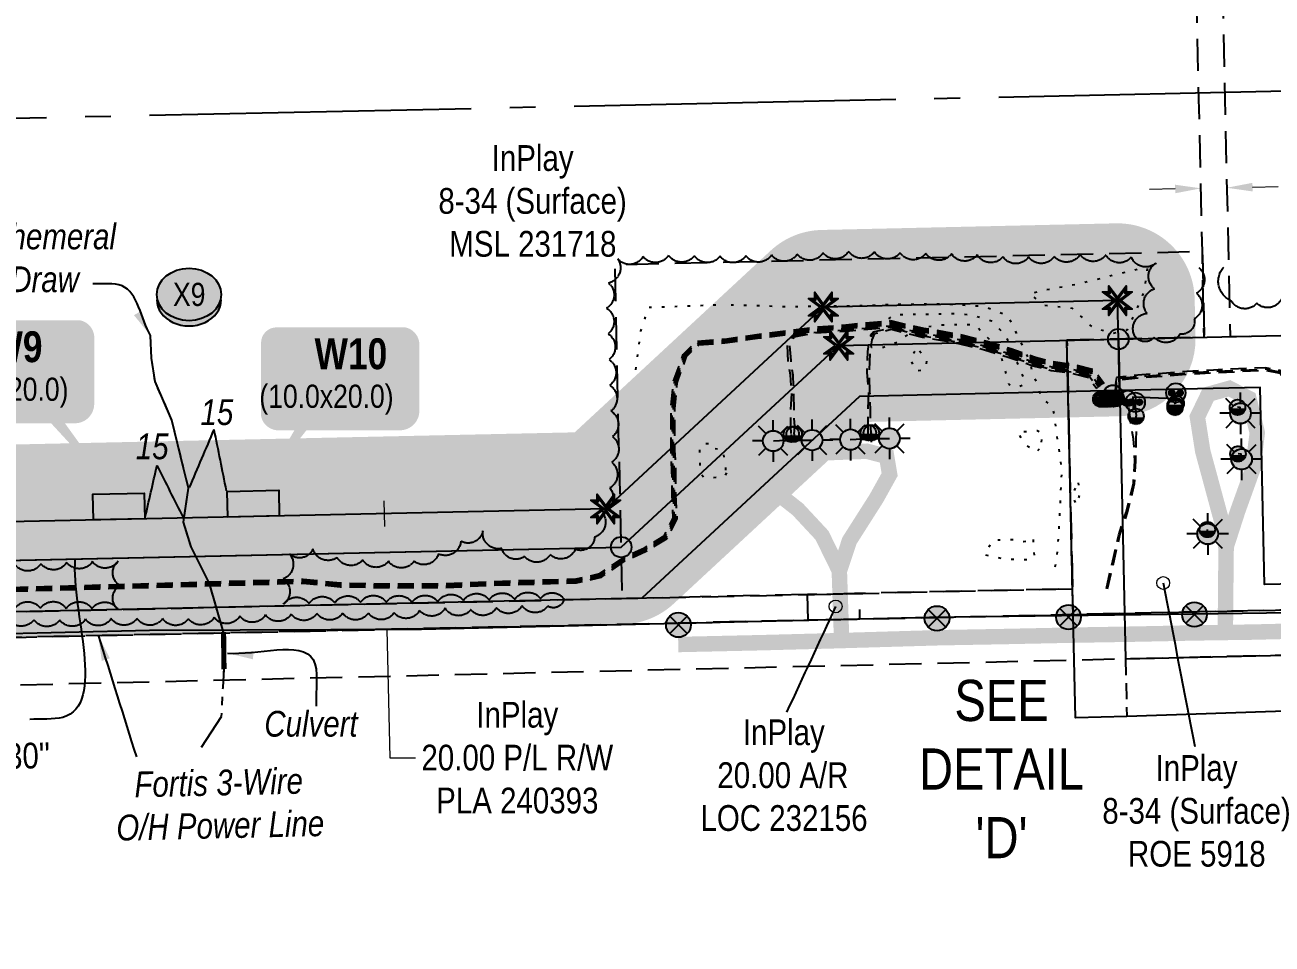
# Model space of a CAD drawing. Extents: x 605914 to 610440, y 5880595 to 5885290.
# Drawn here: x 608684.6 to 609169.1, y 5884067.9 to 5884425 of the extents above; entities that cross this region are included whole.
import ezdxf
from ezdxf.enums import TextEntityAlignment as Align

# ---------------------------------------------------------------- set-up
doc = ezdxf.new("R2010")
doc.units = 0
doc.header["$LTSCALE"] = 5
doc.header["$PDMODE"] = 34
doc.header["$PDSIZE"] = 0.03
for name, pattern in [('0', [1, 1, 0]), ('foc-ACCESSROAD', [3.75, 2.5, -1.25]), ('foc-FLOWLINE', [3.75, 2.5, -1.25]), ('foc-QUARTERLINE', [33, 25, -3, 2, -3]), ('foc-TIELINE', [1.875, 1.25, -0.625]), ('foc-TOPO', [1, 0.2, -0.8]), ('foc-TOPO-ephemeral', [6.25, 3.125, -0.625, 0.625, -0.625, 0.625, -0.625]), ('POWERLINE5', [7.8, 2.4, -0.6, 0.6, -0.6, 0.6, -0.6, 2.4]), ('UG_PIPE', [1.875, 1.25, -0.625])]:
    doc.linetypes.add(name, pattern=pattern)
doc.layers.get('Defpoints').update_dxf_attribs({"color": 9})
for name, color, linetype, lineweight in [('AS-GENERAL', 48, 'Continuous', 18), ('F-AR-T', 190, 'Continuous', 9), ('F-FLOWLINE-T', 190, 'Continuous', 9), ('F-RW-T', 190, 'Continuous', 9), ('F-WS-T', 190, 'Continuous', 9), ('T-TEXT', 48, 'Continuous', 18), ('T-TIE-T', 201, 'Continuous', 18)]:
    doc.layers.add(name, color=color, linetype=linetype, lineweight=lineweight)
doc.layers.add('AS-PIPE-AG', color=7, linetype='Continuous', true_color=0x7d00fa)
for name, color, linetype in [('AS-PIPE-UG', 44, 'UG_PIPE'), ('AS-POWER', 104, 'foc-POWER'), ('AS-POWER-EXISTING', 72, 'POWERLINE5'), ('AS-ROADS', 254, 'Continuous'), ('AS-SYMBOL', 7, 'Continuous'), ('C-WS-S', 8, 'Continuous'), ('F-AR', 190, 'foc-ACCESSROAD'), ('F-EZE', 190, 'foc-FLOWLINE'), ('F-RW', 190, 'Continuous'), ('F-WS', 190, 'foc-ACCESSROAD'), ('L-BD', 7, 'Continuous'), ('L-DETAIL-T', 3, 'Continuous'), ('L-MON', 1, 'Continuous'), ('L-QSEC', 8, 'foc-QUARTERLINE'), ('L-TIE', 7, 'foc-TIELINE'), ('P-BUFFER-H 30m', 51, 'Continuous'), ('P-CROSSINGS', 250, 'Continuous'), ('P-PROPOSED', 10, 'Continuous'), ('P-PROPOSED-H', 21, 'Continuous'), ('P-TEMP-BLOCKS', 250, 'Continuous'), ('P-TEMP-H', 41, 'Continuous'), ('P-TEMP_WORKSPACE', 46, 'Continuous'), ('T-BUSH', 110, '0'), ('T-DRAW', 143, 'foc-TOPO-ephemeral'), ('T-GENERAL', 48, 'foc-TOPO'), ('T-LOW-AREA', 48, 'foc-TOPO'), ('T-WATER-T', 170, 'Continuous')]:
    doc.layers.add(name, color=color, linetype=linetype)
doc.styles.add('175L', font='ARIALN.TTF', dxfattribs={"height": 20})
doc.styles.add('80', font='ARIALN.TTF', dxfattribs={"height": 10})
doc.styles.add('80CG', font='ARIALN.TTF', dxfattribs={"height": 10})
doc.styles.add('80L', font='ARIALN.TTF', dxfattribs={"height": 10})
doc.styles.add('BOLD', font='ARIALNB.TTF')
doc.styles.add('Crossing', font='ARIALN.TTF', dxfattribs={"height": 10})
doc.styles.add('foc-LtypeFont', font='ARIALN.TTF', dxfattribs={"height": 7.35})
doc.linetypes.add('foc-POWER', pattern='A,6,-1,["P",foc-LtypeFont,S=0.2,R=0,X=-0.625,Y=-0.75],-1.24,4', length=12.24)
doc.linetypes.add('foc-POWER-NOLINE', pattern='A,0,-4,["P",foc-LtypeFont,S=0.2,R=0,X=-0.625,Y=-0.75],-8.24', length=12.24)
doc.linetypes.add('foc-TOPO-flowdirection-NOLINE', pattern='A,0,[">",foc-LtypeFont,S=0.3,R=0,X=0,Y=-0.945],-20,[">",foc-LtypeFont,S=0.3,R=0,X=0,Y=-0.945],0', length=20)
doc.dimstyles.new('Compass 5 000', dxfattribs={"dimscale": 5, "dimtxt": 9, "dimasz": 2, "dimexe": 0.2, "dimexo": 0.0625, "dimgap": 0.5, "dimtad": 0, "dimtih": 1, "dimtoh": 1, "dimzin": 0, "dimdsep": 46, "dimtxsty": '80CG', "dimcen": 0.1, "dimse1": 1, "dimse2": 1, "dimclrd": 256, "dimclrt": 256, "dimaunit": 1, "dimadec": 4, "dimazin": 0, "dimtfac": 0.06, "dimtofl": 0, "dimtmove": 0, "dimatfit": 1, "dimfxl": 0.2, "dimtolj": 1, "dimtzin": 0, "dimlwd": -1, "dimarcsym": 0})

# ---------------------------------------------------------------- blocks, each defined once
blk = doc.blocks.new('*D427')
at = {"layer": 'Defpoints', "color": 0, "transparency": 16777216}
for p in [(608730.64, 5884188.08), (608731.07, 5884169.63), (608561.36, 5884165.61)]:
    blk.add_point(p, dxfattribs=at)
at = {"layer": 'F-AR-T', "transparency": 16777216}
for p, q in [((608560.69, 5884194.06), (608560.45, 5884204.06)), ((608561.6, 5884155.61), (608562.24, 5884128.66)), ((608562.24, 5884128.66), (608572.24, 5884128.66))]:
    blk.add_line(p, q, dxfattribs=at)
for points in [[(608562.35, 5884194.1), (608559.02, 5884194.02), (608560.92, 5884184.06)], [(608563.26, 5884155.65), (608559.93, 5884155.57), (608561.36, 5884165.61)]]:
    blk.add_solid(points, dxfattribs=at)
at = {"layer": 'F-AR-T', "transparency": 16777216, "insert": (608600.77, 5884128.66), "char_height": 10, "attachment_point": 5, "style": '80CG'}
blk.add_mtext('\\A1;InPlay\\P20.12 A/R\\PROE 1577', dxfattribs=at)
blk = doc.blocks.new('*D432')
at = {"layer": 'Defpoints', "color": 0, "transparency": 16777216}
for p in [(609141.09, 5884376.92), (609151.15, 5884377.15), (609151.51, 5884361.74)]:
    blk.add_point(p, dxfattribs=at)
at = {"layer": 'F-FLOWLINE-T', "transparency": 16777216}
for p, q in [((609131.45, 5884361.26), (609121.45, 5884361.03)), ((609161.51, 5884361.97), (609171.51, 5884362.21))]:
    blk.add_line(p, q, dxfattribs=at)
for points in [[(609131.41, 5884362.93), (609131.49, 5884359.6), (609141.45, 5884361.5)], [(609161.47, 5884363.64), (609161.55, 5884360.3), (609151.51, 5884361.74)]]:
    blk.add_solid(points, dxfattribs=at)
at = {"layer": 'F-FLOWLINE-T', "transparency": 16777216, "insert": (609226.51, 5884362.21), "char_height": 10, "attachment_point": 5, "style": '80CG'}
blk.add_mtext('\\A1;InPlay\\P10.06 Flow Line R/W\\PROE 5918', dxfattribs=at)
blk = doc.blocks.new('GAS')
h = blk.add_hatch(color=255)
h.dxf.hatch_style = 1
edge = h.paths.add_edge_path()
edge.add_arc((0, 0), 0.9, 0, 360)
for p, q in [((-0.571, 0.571), (-1.142, 1.142)), ((0, 0.808), (0, 1.616)), ((0.571, 0.571), (1.142, 1.142)), ((-0.808, 0), (-1.616, 0)), ((1.616, 0), (0.808, 0)), ((-0.571, -0.571), (-1.142, -1.142)), ((0, -0.808), (0, -1.616)), ((1.142, -1.142), (0.571, -0.571))]:
    blk.add_line(p, q)
blk.add_circle((0, 0), 0.8)
blk = doc.blocks.new('RISER')
h = blk.add_hatch(color=255)
h.dxf.hatch_style = 1
edge = h.paths.add_edge_path()
edge.add_arc((0, 0), 0.7, 0, 360)
blk.add_hatch(color=13).paths.add_polyline_path([(0.581, -0.15), (-0.581, -0.15, 0.774597)])
at = {"color": 13}
blk.add_line((-0.581, -0.15), (0.581, -0.15), dxfattribs=at)
blk.add_circle((0, 0), 0.6, dxfattribs=at)
blk = doc.blocks.new('POWERPOLE')
h = blk.add_hatch(color=255)
edge = h.paths.add_edge_path()
edge.add_arc((0, 0), 0.96, 0, 360)
at = {"linetype": 'Continuous'}
for p, q in [((0.679, -0.679), (-0.679, 0.679)), ((-0.679, -0.679), (0.679, 0.679))]:
    blk.add_line(p, q, dxfattribs=at)
blk.add_circle((0, 0), 0.96, dxfattribs=at)
blk = doc.blocks.new('PIG')
h = blk.add_hatch(color=255)
h.dxf.hatch_style = 1
edge = h.paths.add_edge_path()
edge.add_arc((0, 0), 0.85, 0, 360)
at = {"layer": 'AS-SYMBOL'}
h = blk.add_hatch(color=13, dxfattribs=at)
h.dxf.hatch_style = 1
h.paths.add_polyline_path([(-0.101, 0.005, 1), (-0.551, 0.005, 1)])
h = blk.add_hatch(color=13, dxfattribs=at)
h.dxf.hatch_style = 1
h.paths.add_polyline_path([(0.101, 0.005, 1), (0.551, 0.005, 1)])
at = {"layer": 'AS-SYMBOL', "color": 13}
for centre, radius in [((0, 0), 0.75), ((-0.326, 0.005), 0.225), ((0.326, 0.005), 0.225)]:
    blk.add_circle(centre, radius, dxfattribs=at)
blk = doc.blocks.new('fdia')
at = {"color": 255, "const_width": 1}
blk.add_lwpolyline([(-0.5, 0, 1), (0.5, 0, 1)], format="xyb", close=True, dxfattribs=at)
blk = doc.blocks.new('Fdiaa')
blk.add_blockref('fdia', (0, 0))
blk = doc.blocks.new('fdib')
at = {"color": 1, "const_width": 1.6}
blk.add_lwpolyline([(-0.4, 0, 1), (0.4, 0, 1)], format="xyb", close=True, dxfattribs=at)
at = {"color": 1}
blk.add_circle((0, 0), 0.8, dxfattribs=at)
blk = doc.blocks.new('Fdibb')
blk.add_blockref('fdib', (0, 0))
blk = doc.blocks.new('fdicc')
for name in ['Fdibb', 'Fdiaa']:
    blk.add_blockref(name, (0, 0))
blk = doc.blocks.new('FDI')
blk.add_blockref('fdicc', (0, 0))
blk = doc.blocks.new('TEMP')
h = blk.add_hatch(color=255)
h.dxf.hatch_style = 1
h.paths.add_polyline_path([(0, 0.251), (-0.666, 1.152), (-0.666, 0.666), (-1.152, 0.666), (-0.251, 0), (-1.152, -0.666), (-0.666, -0.666), (-0.666, -1.152), (0, -0.251), (0.666, -1.152), (0.666, -0.666), (1.152, -0.666), (0.251, 0), (1.152, 0.666), (0.666, 0.666), (0.666, 1.152)])
h.paths.add_polyline_path([(0.566, 0.849), (0.566, 0.566), (0.849, 0.566), (0.083, 0), (0.849, -0.566), (0.566, -0.566), (0.566, -0.849), (0, -0.083), (-0.566, -0.849), (-0.566, -0.566), (-0.849, -0.566), (-0.083, 0), (-0.849, 0.566), (-0.566, 0.566), (-0.566, 0.849), (0, 0.083)], flags=16)
h = blk.add_hatch(color=1)
h.dxf.hatch_style = 1
h.paths.add_polyline_path([(0, 0.083), (-0.566, 0.849), (-0.566, 0.566), (-0.849, 0.566), (-0.083, 0), (-0.849, -0.566), (-0.566, -0.566), (-0.566, -0.849), (0, -0.083), (0.566, -0.849), (0.566, -0.566), (0.849, -0.566), (0.083, 0), (0.849, 0.566), (0.566, 0.566), (0.566, 0.849)])
at = {"color": 1}
for p, q in [((-0.083, 0), (0.083, 0)), ((0, 0.083), (0, -0.083))]:
    blk.add_line(p, q, dxfattribs=at)
at = {"color": 255, "flags": 128}
blk.add_lwpolyline([(-0.251, 0), (-1.152, 0.666), (-0.666, 0.666), (-0.666, 1.152), (0, 0.251), (0.666, 1.152), (0.666, 0.666), (1.152, 0.666), (0.251, 0), (1.152, -0.666), (0.666, -0.666), (0.666, -1.152), (0, -0.251), (-0.666, -1.152), (-0.666, -0.666), (-1.152, -0.666)], close=True, dxfattribs=at)
at = {"color": 1, "flags": 128}
blk.add_lwpolyline([(-0.083, 0), (-0.849, 0.566), (-0.566, 0.566), (-0.566, 0.849), (0, 0.083), (0.566, 0.849), (0.566, 0.566), (0.849, 0.566), (0.083, 0), (0.849, -0.566), (0.566, -0.566), (0.566, -0.849), (0, -0.083), (-0.566, -0.849), (-0.566, -0.566), (-0.849, -0.566)], close=True, dxfattribs=at)
blk = doc.blocks.new('*D482')
at = {"layer": 'Defpoints', "color": 0, "transparency": 16777216}
for p in [(608791.6, 5884219.4), (608824.61, 5884220.11), (608792.04, 5884199.41)]:
    blk.add_point(p, dxfattribs=at)
at = {"layer": 'F-RW-T', "transparency": 16777216}
for p, q in [((608824.4, 5884230.11), (608824.18, 5884240.11)), ((608825.26, 5884190.13), (608826.35, 5884140.25)), ((608826.35, 5884140.25), (608836.35, 5884140.25))]:
    blk.add_line(p, q, dxfattribs=at)
for points in [[(608826.06, 5884230.15), (608822.73, 5884230.07), (608824.61, 5884220.11)], [(608826.93, 5884190.16), (608823.6, 5884190.09), (608825.05, 5884200.12)]]:
    blk.add_solid(points, dxfattribs=at)
at = {"layer": 'F-RW-T', "transparency": 16777216, "insert": (608875.89, 5884140.25), "char_height": 10, "attachment_point": 5, "style": '80CG'}
blk.add_mtext('\\A1;InPlay\\P20.00 P/L R/W\\PPLA 240393', dxfattribs=at)
blk = doc.blocks.new('xing2')
h = blk.add_hatch(color=50)
h.dxf.hatch_style = 1
edge = h.paths.add_edge_path()
edge.add_ellipse((0, 0), major_axis=(-12.5, 0), ratio=0.816297, start_angle=0, end_angle=360)
h = blk.add_hatch(color=250)
h.dxf.hatch_style = 1
edge = h.paths.add_edge_path()
edge.add_ellipse((0, -2.05), major_axis=(-12.5, 0), ratio=0.816297, start_angle=0, end_angle=180)
edge.add_line((12.5, -2.05), (12.5, 0))
edge.add_ellipse((0, 0), major_axis=(-12.5, 0), ratio=0.816297, start_angle=0, end_angle=180, ccw=False)
edge.add_line((-12.5, 0), (-12.5, -2.05))
at = {"color": 250}
blk.add_ellipse((0, 0), major_axis=(-12.5, 0), ratio=0.816297, dxfattribs=at)
blk.add_ellipse((0, -2.05), major_axis=(-12.5, 0), ratio=0.816297, start_param=0, end_param=3.141593, dxfattribs=at)
at = {"color": 250, "style": 'Crossing'}
blk.add_attdef('CROSSING', text='', height=9, dxfattribs=at).set_placement((0.09, 0.02), align=Align.MIDDLE_CENTER)
at = {"color": 250, "style": 'Crossing', "flags": 1}
for tag, p in [('OWNER', (0.09, -12.49)), ('DESCRIPTION', (0.09, -25.77)), ('LOCATION', (0.09, -39.3)), ('DWG_REF', (0.09, -52.84))]:
    blk.add_attdef(tag, text='', height=9, dxfattribs=at).set_placement(p, align=Align.MIDDLE_CENTER)
blk = doc.blocks.new('*U512')
at = {"true_color": 0xff8aff}
h = blk.add_hatch(color=211, dxfattribs=at)
edge = h.paths.add_edge_path()
edge.add_line((-24, -20), (24, -20))
edge.add_arc((24, -14), 6, 270, 360)
edge.add_line((30, -14), (30, 12.5))
edge.add_arc((24, 12.5), 6, 0, 90)
edge.add_line((24, 18.5), (-24, 18.5))
edge.add_arc((-24, 12.5), 6, 90, 180)
edge.add_line((-30, 12.5), (-30, -14))
edge.add_arc((-24, -14), 6, 180, 270)
at = {"color": 250, "flags": 128}
blk.add_lwpolyline([(-24, -20, 3, 3, 0), (24, -20, 3, 3, 0.414214), (30, -14, 3, 3, 0), (30, 12.5, 3, 0, 0.414214), (24, 18.5, 0, 0, 0), (-24, 18.5, 0, 0, 0.414214), (-30, 12.5, 0, 0, 0), (-30, -14, 0, 3, 0.414214)], format="xyseb", close=True, dxfattribs=at)
at = {"flags": 128}
blk.add_lwpolyline([(39.33, -48.14, 0, 7.5, 0), (0, 0, 0, 0, 0)], format="xyseb", dxfattribs=at)
at = {"color": 250}
for tag, p, height, style in [('TEMP_AREA_W1_001', (-9.21, 2.24), 12, 'BOLD'), ('ENTER_TEXT_001', (-30.66, -12.78), 9, '80')]:
    blk.add_attdef(tag, p, '', height=height, dxfattribs=dict(at, style=style))
blk = doc.blocks.new('*U513')
at = {"true_color": 0xff8aff}
h = blk.add_hatch(color=211, dxfattribs=at)
edge = h.paths.add_edge_path()
edge.add_line((-24, -20), (24, -20))
edge.add_arc((24, -14), 6, 270, 360)
edge.add_line((30, -14), (30, 12.5))
edge.add_arc((24, 12.5), 6, 0, 90)
edge.add_line((24, 18.5), (-24, 18.5))
edge.add_arc((-24, 12.5), 6, 90, 180)
edge.add_line((-30, 12.5), (-30, -14))
edge.add_arc((-24, -14), 6, 180, 270)
at = {"color": 250, "flags": 128}
blk.add_lwpolyline([(-24, -20, 3, 3, 0), (24, -20, 3, 3, 0.414214), (30, -14, 3, 3, 0), (30, 12.5, 3, 0, 0.414214), (24, 18.5, 0, 0, 0), (-24, 18.5, 0, 0, 0.414214), (-30, 12.5, 0, 0, 0), (-30, -14, 0, 3, 0.414214)], format="xyseb", close=True, dxfattribs=at)
at = {"flags": 128}
blk.add_lwpolyline([(-30.34, -44.07, 0, 7.5, 0), (0, 0, 0, 0, 0)], format="xyseb", dxfattribs=at)
at = {"color": 250}
for tag, p, height, style in [('TEMP_AREA_W1_001', (-9.21, 2.24), 12, 'BOLD'), ('ENTER_TEXT_001', (-30.66, -12.78), 9, '80')]:
    blk.add_attdef(tag, p, '', height=height, dxfattribs=dict(at, style=style))

msp = doc.modelspace()

# ---------------------------------------------------------------- hatches: boundary and pattern name
at = {"layer": 'P-BUFFER-H 30m'}
h = msp.add_hatch(color=256, dxfattribs=at)
h.dxf.hatch_style = 1
edge = h.paths.add_edge_path()
edge.add_line((607719.745, 5884786.916), (607942.804, 5884630.43))
edge.add_line((607942.804, 5884630.43), (607983.862, 5884452.525))
edge.add_arc((608013.082, 5884459.269), 29.988, 192.99555, 282.96159)
edge.add_line((608019.809, 5884430.045), (608321.904, 5884499.575))
edge.add_line((608321.904, 5884499.575), (608362.729, 5884500.162))
edge.add_line((608362.729, 5884500.162), (608365.158, 5884330.982))
edge.add_arc((608395.143, 5884331.412), 29.988, 180.82256, 194.64794)
edge.add_line((608366.129, 5884323.829), (608389.373, 5884234.9))
edge.add_line((608389.373, 5884234.9), (608389.883, 5884210.703))
edge.add_arc((608419.864, 5884211.334), 29.988, 181.20723, 271.2423)
edge.add_line((608420.514, 5884181.353), (608916.907, 5884192.118))
edge.add_arc((608916.257, 5884222.099), 29.988, 271.2423, 312.84678)
edge.add_line((608936.65, 5884200.113), (609012.826, 5884270.768))
edge.add_line((609012.826, 5884270.768), (609110.054, 5884272.955))
edge.add_arc((609109.38, 5884302.935), 29.988, 271.28835, 361.28724)
edge.add_line((609139.36, 5884303.609), (609139.024, 5884318.599))
edge.add_arc((609109.043, 5884317.925), 29.988, 1.28724, 91.28835)
edge.add_line((609108.369, 5884347.906), (608994.076, 5884345.335))
edge.add_arc((608994.751, 5884315.355), 29.988, 91.28835, 132.84678)
edge.add_line((608974.358, 5884337.341), (608898.197, 5884266.7))
edge.add_line((608898.197, 5884266.7), (608461.028, 5884257.22))
edge.add_line((608461.028, 5884257.22), (608440.042, 5884337.511))
edge.add_line((608440.042, 5884337.511), (608437.045, 5884546.215))
edge.add_arc((608407.06, 5884545.785), 29.988, 0.82256, 90.82256)
edge.add_line((608406.63, 5884575.77), (608316.045, 5884574.469))
edge.add_arc((608316.475, 5884544.484), 29.988, 90.82256, 102.96159)
edge.add_line((608309.749, 5884573.708), (608046.803, 5884513.188))
edge.add_line((608046.803, 5884513.188), (608011.976, 5884664.093))
edge.add_arc((607982.756, 5884657.349), 29.988, 12.99555, 54.94862)
edge.add_line((607999.979, 5884681.898), (607735.698, 5884867.303))
edge.add_line((607735.698, 5884867.303), (607717.629, 5884879.979))
edge.add_line((607717.629, 5884879.979), (607719.745, 5884786.916))
at = {"layer": 'P-PROPOSED-H'}
h = msp.add_hatch(color=256, dxfattribs=at)
h.dxf.hatch_style = 1
h.paths.add_polyline_path([(607718.899, 5884824.141), (607969.439, 5884648.376), (608013.082, 5884459.269), (608318.285, 5884529.515), (608392.283, 5884530.577), (608395.143, 5884331.412), (608419.28, 5884239.064), (608419.864, 5884211.334), (608916.257, 5884222.099), (609000.776, 5884300.493), (609109.38, 5884302.935), (609109.043, 5884317.925), (608994.751, 5884315.355), (608910.237, 5884236.966), (608434.539, 5884226.65), (608434.233, 5884241.147), (608410.109, 5884333.445), (608407.06, 5884545.785), (608316.475, 5884544.484), (608024.323, 5884477.242), (607982.756, 5884657.349), (607718.475, 5884842.754)])
at = {"layer": 'P-TEMP-H'}
h = msp.add_hatch(color=256, dxfattribs=at)
h.dxf.hatch_style = 1
h.paths.add_polyline_path([(608711.216, 5884232.65), (608711, 5884242.644), (608730.987, 5884243.077), (608731.204, 5884233.084)])
h = msp.add_hatch(color=256, dxfattribs=at)
h.dxf.hatch_style = 1
h.paths.add_polyline_path([(608763.432, 5884233.782), (608763.215, 5884243.776), (608783.203, 5884244.21), (608783.419, 5884234.216)])

# ---------------------------------------------------------------- linework, layer by layer
at = {"layer": 'AS-GENERAL', "const_width": 1.999, "flags": 128}
msp.add_lwpolyline([(608761.962, 5884174.687), (608761.78, 5884189.114)], dxfattribs=at)
at = {"layer": 'AS-PIPE-AG', "flags": 128}
for points in [[(609131.696, 5884279.725), (609115.063, 5884280.323), (609115.173, 5884275.964), (609116.053, 5884275.974), (609116.279, 5884272.959)], [(609131.003, 5884277.965), (609131.67, 5884278.136), (609131.724, 5884282.04)], [(609115.118, 5884278.059), (609111.121, 5884277.863)], [(609116.06, 5884275.988), (609116.011, 5884277.856), (609115.121, 5884277.827)], [(609156.842, 5884274.111), (609156.654, 5884276.376), (609155.703, 5884276.453)], [(608982.301, 5884265.927), (608982.277, 5884263.645), (608975.363, 5884263.298)], [(608983.445, 5884265.986), (608983.419, 5884263.712), (608990.337, 5884263.665)], [(609005.251, 5884263.919), (609012.26, 5884264.277), (609012.256, 5884266.55)], [(609013.415, 5884266.541), (609013.482, 5884264.291), (609020.425, 5884264.356)], [(609157.276, 5884256.236), (609157.138, 5884258.264), (609155.865, 5884258.321)], [(609144.092, 5884227.255), (609143.98, 5884228.963)]]:
    msp.add_lwpolyline(points, dxfattribs=at)
at = {"layer": 'AS-PIPE-UG', "flags": 128}
for points in [[(608398.454, 5884203.345), (608467.582, 5884199.693), (608516.123, 5884200.669), (608565.148, 5884201.221), (608652.978, 5884204.265), (608713.737, 5884205.893), (608792.613, 5884208.147), (608807.089, 5884206.72), (608826.135, 5884206.354), (608847.345, 5884206.391), (608865.932, 5884207.282), (608898.901, 5884208.251), (608908.549, 5884210.428), (608918.104, 5884216.902), (608926.008, 5884220.528), (608934.149, 5884225.494), (608938.002, 5884233.164), (608937.522, 5884242.538), (608937.477, 5884251.795), (608937.133, 5884259.804), (608937.121, 5884266.879), (608937.11, 5884275.845), (608938, 5884285.915), (608941.638, 5884296.164), (608946.293, 5884300.645), (608956.513, 5884301.467), (608970.061, 5884303.403), (608981.761, 5884304.871), (608990.997, 5884306.026), (609003.646, 5884307.025), (609020.961, 5884308.605), (609033.458, 5884305.693), (609037.014, 5884305.166), (609047.748, 5884303.204), (609057.969, 5884300.698), (609067.196, 5884297.814), (609076.791, 5884294.494), (609083.607, 5884292.71), (609091.439, 5884291.72), (609099.087, 5884289.735), (609102.602, 5884284.839)], [(608398.48, 5884203.844), (608467.59, 5884200.193), (608516.115, 5884201.169), (608565.137, 5884201.721), (608652.963, 5884204.765), (608713.723, 5884206.393), (608792.63, 5884208.648), (608807.118, 5884207.219), (608826.139, 5884206.854), (608847.333, 5884206.891), (608865.913, 5884207.781), (608898.838, 5884208.749), (608908.347, 5884210.895), (608917.858, 5884217.339), (608925.773, 5884220.97), (608933.767, 5884225.846), (608937.496, 5884233.27), (608937.022, 5884242.524), (608936.977, 5884251.783), (608936.633, 5884259.793), (608936.621, 5884266.878), (608936.61, 5884275.867), (608937.508, 5884286.022), (608941.206, 5884296.442), (608946.075, 5884301.129), (608956.458, 5884301.964), (608969.995, 5884303.898), (608981.699, 5884305.367), (608990.935, 5884306.522), (609003.6, 5884307.522), (609020.915, 5884309.102), (609033.532, 5884306.187), (609037.096, 5884305.66), (609047.853, 5884303.693), (609058.104, 5884301.18), (609067.352, 5884298.288), (609076.937, 5884294.973), (609083.702, 5884293.201), (609091.533, 5884292.212), (609099.388, 5884290.173), (609103.008, 5884285.13)], [(608398.507, 5884204.343), (608467.598, 5884200.693), (608516.107, 5884201.668), (608565.125, 5884202.22), (608652.947, 5884205.264), (608713.709, 5884206.892), (608792.648, 5884209.148), (608807.148, 5884207.719), (608826.144, 5884207.354), (608847.32, 5884207.391), (608865.893, 5884208.281), (608898.775, 5884209.247), (608908.145, 5884211.362), (608917.612, 5884217.776), (608925.538, 5884221.412), (608933.384, 5884226.198), (608936.99, 5884233.377), (608936.523, 5884242.51), (608936.478, 5884251.771), (608936.133, 5884259.782), (608936.121, 5884266.877), (608936.11, 5884275.888), (608937.015, 5884286.13), (608940.775, 5884296.721), (608945.857, 5884301.613), (608956.402, 5884302.461), (608969.928, 5884304.394), (608981.637, 5884305.863), (608990.873, 5884307.018), (609003.555, 5884308.02), (609020.87, 5884309.6), (609033.605, 5884306.682), (609037.177, 5884306.153), (609047.957, 5884304.182), (609058.238, 5884301.661), (609067.509, 5884298.763), (609077.082, 5884295.451), (609083.797, 5884293.693), (609091.628, 5884292.704), (609099.688, 5884290.612), (609103.414, 5884285.422)], [(608398.533, 5884204.842), (608467.607, 5884201.193), (608516.099, 5884202.168), (608565.114, 5884202.72), (608652.932, 5884205.764), (608713.696, 5884207.392), (608792.665, 5884209.649), (608807.177, 5884208.218), (608826.148, 5884207.853), (608847.308, 5884207.89), (608865.874, 5884208.78), (608898.712, 5884209.746), (608907.943, 5884211.828), (608917.366, 5884218.213), (608925.303, 5884221.854), (608933.002, 5884226.551), (608936.484, 5884233.483), (608936.023, 5884242.496), (608935.978, 5884251.759), (608935.634, 5884259.771), (608935.622, 5884266.876), (608935.611, 5884275.91), (608936.523, 5884286.237), (608940.343, 5884296.999), (608945.639, 5884302.097), (608956.347, 5884302.958), (608969.862, 5884304.889), (608981.574, 5884306.359), (608990.811, 5884307.514), (609003.509, 5884308.518), (609020.824, 5884310.098), (609033.678, 5884307.176), (609037.259, 5884306.646), (609048.062, 5884304.671), (609058.372, 5884302.143), (609067.665, 5884299.238), (609077.227, 5884295.93), (609083.892, 5884294.185), (609091.722, 5884293.196), (609099.989, 5884291.05), (609103.82, 5884285.713)], [(608982.299, 5884266.233), (608982.158, 5884268.939), (608982.101, 5884273.4), (608982.527, 5884282.146), (608982.03, 5884289.011), (608981.116, 5884294.375), (608980.868, 5884300.468), (608983.074, 5884304.273), (608990.887, 5884305.53), (609003.691, 5884306.527), (609021.006, 5884308.107), (609033.385, 5884305.198), (609036.933, 5884304.673), (609047.644, 5884302.715), (609057.835, 5884300.216), (609067.04, 5884297.339), (609076.646, 5884294.015), (609083.512, 5884292.218), (609091.344, 5884291.229), (609098.787, 5884289.297), (609102.196, 5884284.547)], [(608983.44, 5884266.009), (608983.657, 5884268.969), (608983.423, 5884273.48), (608983.316, 5884282.187), (608982.999, 5884288.954), (608982.255, 5884294.627), (608981.739, 5884300.334), (608983.414, 5884303.83), (608990.964, 5884305.265), (609003.755, 5884306.044), (609021.07, 5884307.624), (609033.312, 5884304.704), (609036.851, 5884304.18), (609047.539, 5884302.226), (609057.701, 5884299.735), (609066.884, 5884296.864), (609076.501, 5884293.537), (609083.417, 5884291.726), (609091.25, 5884290.737), (609098.486, 5884288.858), (609101.79, 5884284.256)], [(609012.19, 5884266.518), (609012.134, 5884269.611), (609012.206, 5884275.442), (609012.483, 5884282.707), (609011.8, 5884290.103), (609012.104, 5884298.095), (609012.777, 5884302.917), (609014.317, 5884305.701), (609021.094, 5884307.31), (609033.239, 5884304.21), (609036.77, 5884303.687), (609047.435, 5884301.737), (609057.567, 5884299.253), (609066.727, 5884296.389), (609076.356, 5884293.058), (609083.322, 5884291.234), (609091.155, 5884290.245), (609098.185, 5884288.42), (609101.384, 5884283.964)], [(609013.43, 5884262.846), (609013.138, 5884269.758), (609013.122, 5884275.516), (609012.875, 5884282.591), (609012.684, 5884290.148), (609013.057, 5884297.9), (609013.699, 5884302.611), (609014.831, 5884305.148), (609021.16, 5884306.743), (609033.166, 5884303.715), (609036.688, 5884303.194), (609047.33, 5884301.248), (609057.433, 5884298.771), (609066.571, 5884295.914), (609076.211, 5884292.58), (609083.227, 5884290.743), (609091.061, 5884289.753), (609097.885, 5884287.982), (609100.978, 5884283.673)], [(609196.733, 5884216.329), (609187.228, 5884216.657), (609181.384, 5884218.22), (609177.419, 5884226.581), (609177.191, 5884233.483), (609177.038, 5884243.801), (609176.692, 5884255.161), (609176.507, 5884265.328), (609175.76, 5884275.657), (609175.06, 5884285.362), (609172.944, 5884290.543), (609166.507, 5884291.821), (609156.047, 5884291.343), (609146.386, 5884290.909), (609135.989, 5884290.321), (609126.549, 5884289.581), (609116.929, 5884288.91), (609108.633, 5884288.067), (609107.463, 5884279.711)], [(609108.012, 5884279.788), (609108.684, 5884287.57), (609116.972, 5884288.412), (609126.586, 5884289.083), (609136.023, 5884289.822), (609146.411, 5884290.41), (609156.069, 5884290.844), (609166.469, 5884291.319), (609172.583, 5884290.105), (609174.567, 5884285.247), (609175.261, 5884275.621), (609176.008, 5884265.305), (609176.192, 5884255.149), (609176.538, 5884243.79), (609176.691, 5884233.471), (609176.923, 5884226.461), (609181.031, 5884217.797), (609187.154, 5884216.159), (609196.716, 5884215.829)], [(609108.572, 5884279.84), (609108.734, 5884287.073), (609117.014, 5884287.914), (609126.623, 5884288.584), (609136.056, 5884289.324), (609146.437, 5884289.911), (609156.092, 5884290.344), (609166.431, 5884290.817), (609172.222, 5884289.667), (609174.074, 5884285.131), (609174.763, 5884275.585), (609175.508, 5884265.283), (609175.693, 5884255.137), (609176.039, 5884243.778), (609176.192, 5884233.459), (609176.427, 5884226.34), (609180.679, 5884217.374), (609187.08, 5884215.662), (609196.699, 5884215.33)], [(609104.721, 5884206.021), (609109.51, 5884226.828), (609112.463, 5884235.687), (609115.229, 5884246.92), (609115.748, 5884255.584), (609115.302, 5884264.201), (609114.198, 5884270.666), (609113.04, 5884279.539)], [(609105.208, 5884205.909), (609109.992, 5884226.693), (609112.944, 5884235.548), (609115.714, 5884246.8), (609116.146, 5884255.505), (609116.36, 5884263.874), (609116.541, 5884268.319), (609116.256, 5884272.962)]]:
    msp.add_lwpolyline(points, dxfattribs=at)
at = {"layer": 'AS-POWER', "flags": 128}
msp.add_lwpolyline([(608733.025, 5884189.811), (608838.621, 5884190.29), (608938.325, 5884192.591), (609035.98, 5884194.898), (609138.743, 5884196.157), (609223.208, 5884197.404), (609309.739, 5884197.932), (609398.837, 5884196.685), (609442.81, 5884195.096)], dxfattribs=at)
at = {"layer": 'AS-POWER', "linetype": 'foc-POWER-NOLINE', "flags": 128}
msp.add_lwpolyline([(608425.804, 5884181.469), (608533.802, 5884185.121), (608634.646, 5884187.495), (608733.025, 5884189.811)], dxfattribs=at)
at = {"layer": 'AS-ROADS', "const_width": 5.998, "flags": 128}
for points in [[(609150.94, 5884188.98), (609151.166, 5884214.405), (609151.261, 5884222.208), (609155.729, 5884236.074), (609161.539, 5884252.238), (609163.355, 5884266.492), (609160.096, 5884279.875), (609152.543, 5884283.806), (609144.362, 5884281.523), (609140.08, 5884272.681), (609142.174, 5884259.312), (609145.134, 5884248.407), (609149.429, 5884232.463), (609151.109, 5884222.253)], [(609001.894, 5884185.828), (609000.993, 5884212.734), (609004.926, 5884224.61), (609015.388, 5884241.047), (609020.533, 5884250.313), (609019.37, 5884257.358), (609011.659, 5884259.367), (608991.778, 5884258.62), (608978.295, 5884257.607), (608973.645, 5884253.424), (608974.693, 5884244.802), (608984.881, 5884236.771), (608994.255, 5884226.703), (609000.946, 5884213.044)], [(608938.423, 5884184.26), (608971.176, 5884184.986), (608999.548, 5884185.732), (609039.86, 5884186.903), (609064.694, 5884187.352), (609090.608, 5884187.893), (609115.691, 5884188.302), (609139.493, 5884188.777), (609161.17, 5884189.081), (609194.405, 5884189.869), (609225.378, 5884190.577)]]:
    msp.add_lwpolyline(points, dxfattribs=at)
at = {"layer": 'F-AR', "flags": 128}
msp.add_lwpolyline([(609008.87, 5884194.112), (608988.875, 5884193.679), (608988.625, 5884203.672), (609008.621, 5884204.105), (609008.87, 5884194.112)], close=True, dxfattribs=at)
at = {"layer": 'F-EZE', "flags": 128}
msp.add_lwpolyline([(608395.512, 5884180.811), (608395.301, 5884190.805), (608924.284, 5884202.276), (609091.563, 5884205.904), (609091.788, 5884195.91), (608938.325, 5884192.591), (608395.512, 5884180.811)], close=True, dxfattribs=at)
at = {"layer": 'F-RW'}
msp.add_lwpolyline([(609109.38, 5884302.935), (609109.829, 5884282.948), (609008.809, 5884280.676), (608924.284, 5884202.276), (608395.35, 5884190.806), (608388.145, 5884190.65), (608356.594, 5884216.274), (608280.999, 5884213.901), (608266.002, 5884213.431), (608236.08, 5884212.492), (608192.86, 5884232.415), (608201.233, 5884250.578), (608240.146, 5884232.641), (608265.501, 5884233.436), (608280.499, 5884233.906), (608363.437, 5884236.509), (608392.406, 5884212.914), (608394.944, 5884210.794), (608916.257, 5884222.099), (609000.776, 5884300.493), (609109.38, 5884302.935)], close=True, dxfattribs=at)
for points in [[(609254.003, 5883872.029), (609344.672, 5884114.785), (609356.176, 5884145.585), (609358.12, 5884164.428), (609343.537, 5884164.085), (609112.676, 5884156.253), (609092.689, 5884155.804), (609092.187, 5884178.131), (609089.393, 5884302.485), (609109.38, 5884302.935), (609112.172, 5884178.667), (609343.078, 5884184.051), (609373.232, 5884184.751), (609380.34, 5884184.918), (609375.775, 5884141.004), (609374.338, 5884136.717), (609368.076, 5884118.851), (609346.024, 5884056.065)], [(609442.555, 5884206.133), (609372.605, 5884211.998), (609166.139, 5884207.521), (609164.477, 5884284.177), (609109.829, 5884282.948), (609109.38, 5884302.935), (609184.03, 5884304.614), (609185.693, 5884227.942), (609373.225, 5884232.009), (609442.091, 5884226.333)]]:
    msp.add_lwpolyline(points, dxfattribs=at)
at = {"layer": 'F-WS', "flags": 128}
msp.add_lwpolyline([(609148.49, 5884496.251), (609150.735, 5884396.304), (609152.811, 5884303.91), (609196.104, 5884304.882), (609198.5, 5884198.225), (609091.788, 5884195.91), (609089.393, 5884302.485), (609109.383, 5884302.933), (609142.698, 5884303.684), (609142.019, 5884337.017), (609140.672, 5884396.098), (609138.427, 5884496.045)], dxfattribs=at)
for points in [[(608988.625, 5884203.672), (608916.738, 5884202.113), (608913.815, 5884331.875), (609142.019, 5884337.017), (609142.698, 5884303.683), (609089.393, 5884302.485), (609091.563, 5884205.904), (608988.625, 5884203.672)], [(608395.512, 5884180.811), (608938.325, 5884192.591), (609111.775, 5884196.344), (609342.68, 5884201.351), (609343.078, 5884184.051), (609112.172, 5884178.667), (609092.187, 5884178.131), (608538.485, 5884165.096), (608413.138, 5884162.143), (608408.68, 5884162.038), (608403.136, 5884161.907), (608395.914, 5884161.731), (608396.666, 5884126.065), (608344.71, 5884125.751), (608345.942, 5884076.43), (608350.773, 5883882.902), (608351.424, 5883856.852), (608352.875, 5883798.72), (608353.252, 5883783.632), (608353.778, 5883762.567), (608358.113, 5883588.927), (608358.36, 5883579.023), (608348.296, 5883578.813), (608348.049, 5883588.715), (608346.691, 5883643.134), (608343.911, 5883754.46), (608343.697, 5883763.077), (608343.16, 5883784.545), (608342.784, 5883799.633), (608340.692, 5883883.416), (608337.294, 5884019.483), (608334.648, 5884125.499), (608332.577, 5884125.452), (608314.964, 5884124.946), (608293.035, 5884124.562), (608283.239, 5884124.341), (608282.62, 5884149.091), (608282.37, 5884159.094), (608267.372, 5884158.78), (607948.881, 5884152.146), (607933.735, 5884151.831), (607733.856, 5884147.679), (607733.405, 5884167.804), (607913.286, 5884171.541), (607933.28, 5884171.958), (607948.423, 5884172.271), (608266.868, 5884178.905), (608281.867, 5884179.218), (608280.999, 5884213.901), (608280.499, 5884233.906), (608363.437, 5884236.509), (608391.795, 5884237.399), (608393.845, 5884237.555), (608394.358, 5884235.594), (608394.564, 5884225.783), (608395.512, 5884180.811)]]:
    msp.add_lwpolyline(points, close=True, dxfattribs=at)
at = {"layer": 'L-QSEC'}
msp.add_line((608568.004, 5884386.359), (609338.04, 5884402.896), dxfattribs=at)
at = {"layer": 'L-TIE'}
msp.add_line((609112.172, 5884178.667), (609112.676, 5884156.253), dxfattribs=at)
at = {"layer": 'P-PROPOSED', "flags": 128}
msp.add_lwpolyline([(607718.899, 5884824.141), (607969.439, 5884648.376), (608013.082, 5884459.269), (608318.285, 5884529.515), (608392.283, 5884530.577), (608395.143, 5884331.412), (608419.28, 5884239.064), (608419.864, 5884211.334), (608916.257, 5884222.099), (609000.776, 5884300.493), (609109.38, 5884302.935), (609109.043, 5884317.925), (608994.751, 5884315.355), (608910.237, 5884236.966), (608434.539, 5884226.65), (608434.233, 5884241.147), (608410.109, 5884333.445), (608407.06, 5884545.785), (608316.475, 5884544.484), (608024.323, 5884477.242), (607982.756, 5884657.349), (607718.475, 5884842.754)], close=True, dxfattribs=at)
at = {"layer": 'P-TEMP_WORKSPACE'}
for points in [[(608711.216, 5884232.65), (608711, 5884242.644), (608730.987, 5884243.077), (608731.204, 5884233.084)], [(608763.432, 5884233.782), (608763.215, 5884243.776), (608783.203, 5884244.21), (608783.419, 5884234.216)]]:
    msp.add_lwpolyline(points, close=True, dxfattribs=at)
at = {"layer": 'T-BUSH', "flags": 128}
for points in [[(609140.645, 5884330.709, -0.5205671), (609139.754, 5884320.753, -0.5205671), (609138.863, 5884310.797, -0.5205671), (609133.234, 5884304.874, -0.5205671), (609123.32, 5884303.598, -0.5205671), (609115.65, 5884304.328, -0.5205671), (609120.522, 5884312.976, -0.5205671), (609123.384, 5884322.499, -0.5205671), (609124.033, 5884332.474, -0.5205671), (609114.404, 5884334.804, -0.5205671), (609104.475, 5884335.581, -0.5205671), (609094.484, 5884335.838, -0.5205671), (609084.519, 5884335.048, -0.5205671), (609074.527, 5884334.834, -0.5205671), (609064.538, 5884334.881, -0.5205671), (609054.57, 5884335.631, -0.5205671), (609044.588, 5884336.068, -0.5205671), (609034.593, 5884336.239, -0.5205671), (609024.601, 5884336.5, -0.5205671), (609014.61, 5884336.822, -0.5205671), (609004.621, 5884336.996, -0.5205671), (608994.641, 5884336.431, -0.5205671), (608984.659, 5884335.915, -0.5205671), (608974.668, 5884335.614, -0.5205671), (608964.676, 5884335.313, -0.5205671), (608954.684, 5884335.165, -0.5205671), (608944.689, 5884335.341, -0.5205671), (608934.695, 5884335.517, -0.5205671), (608924.719, 5884334.997, -0.5205671), (608914.909, 5884334.057, -0.5205671), (608911.366, 5884324.71, -0.5205671), (608910.552, 5884314.951, -0.5205671), (608911.176, 5884304.974, -0.5205671), (608911.546, 5884294.986, -0.5205671), (608911.812, 5884284.994, -0.5205671), (608912.268, 5884275.01, -0.5205671), (608912.876, 5884265.032, -0.5205671), (608912.571, 5884255.06, -0.5205671), (608911.848, 5884245.09, -0.5205671), (608908.931, 5884235.542, -0.5205671), (608905.909, 5884226.014, -0.5205671), (608898.447, 5884221.252, -0.5205671), (608888.689, 5884219.172, -0.5205671), (608878.716, 5884218.484, -0.5205671), (608869.823, 5884221.602, -0.5205671), (608862.507, 5884228.413, -0.5205671), (608853.971, 5884224.44, -0.5205671), (608845.318, 5884219.434, -0.5205671), (608835.806, 5884216.618, -0.5205671), (608825.852, 5884216.612, -0.5205671), (608815.871, 5884217.102, -0.5205671), (608805.92, 5884218.05, -0.5205671), (608796.524, 5884221.446, -0.5205671), (608787.429, 5884219.411, -0.5205671), (608784.964, 5884209.788, -0.5205671), (608785.015, 5884199.907, -0.5205671), (608795.008, 5884200.173, -0.5205671), (608805, 5884200.44, -0.5205671), (608814.993, 5884200.706, -0.5205671), (608824.988, 5884200.684, -0.5205671), (608834.984, 5884200.609, -0.5205671), (608844.972, 5884200.891, -0.5205671), (608854.957, 5884201.369, -0.5205671), (608864.951, 5884201.571, -0.5205671), (608874.945, 5884201.758, -0.5205671), (608884.931, 5884202.094, -0.5205671), (608894.02, 5884201.89, -0.5205671), (608887.731, 5884199.177, -0.5205671), (608877.767, 5884199.335, -0.5205671), (608867.8, 5884198.569, -0.5205671), (608857.833, 5884197.803, -0.5205671), (608847.87, 5884198.34, -0.5205671), (608837.968, 5884197.496, -0.5205671), (608828.042, 5884196.571, -0.5205671), (608818.046, 5884196.502, -0.5205671), (608808.05, 5884196.432, -0.5205671), (608798.054, 5884196.363, -0.5205671), (608788.063, 5884196.05, -0.5205671), (608778.072, 5884195.735, -0.5205671), (608768.088, 5884195.265, -0.5205671), (608758.106, 5884194.727, -0.5205671), (608748.123, 5884194.272, -0.5205671), (608738.127, 5884194.326, -0.5205671), (608728.131, 5884194.38, -0.5205671), (608718.136, 5884194.355, -0.5205671), (608708.144, 5884194.071, -0.5205671), (608698.152, 5884193.788, -0.5205671), (608688.157, 5884193.916, -0.5205671), (608678.162, 5884194.06, -0.5205671), (608668.167, 5884194.215, -0.5205671), (608661.696, 5884195.567, -0.5205671), (608670.657, 5884198.49, -0.5205671), (608680.646, 5884198.19, -0.5205671), (608690.641, 5884198.346, -0.5205671), (608700.636, 5884198.318, -0.5205671), (608710.631, 5884198.197, -0.5205671), (608720.626, 5884198.077, -0.5205671), (608721.637, 5884207.155, -0.5205671), (608720.846, 5884216.624, -0.5205671), (608710.851, 5884216.491, -0.5205671), (608700.862, 5884216.147, -0.5205671), (608690.877, 5884215.676, -0.5205671), (608680.892, 5884215.204, -0.5205671), (608670.907, 5884215.5, -0.5205671), (608660.92, 5884215.732, -0.5205671), (608650.933, 5884215.323, -0.5205671), (608640.944, 5884214.934, -0.5205671), (608630.954, 5884214.588, -0.5205671), (608620.964, 5884214.349, -0.5205671), (608610.972, 5884214.639, -0.5205671), (608600.98, 5884214.929, -0.5205671), (608591.029, 5884214.14, -0.5205671), (608581.074, 5884213.243, -0.5205671), (608571.104, 5884212.527, -0.5205671), (608561.13, 5884213.029, -0.5205671), (608557.829, 5884220.196, -0.5205671), (608557.392, 5884230.182, -0.5205671), (608556.895, 5884240.166, -0.5205671), (608556.4, 5884250.15, -0.5205671), (608555.791, 5884262.492, -0.5205671)], [(609198.868, 5884269.524, -0.5205671), (609197.67, 5884279.448, -0.5205671), (609196.472, 5884289.372, -0.5205671), (609195.174, 5884299.284, -0.5205671), (609193.562, 5884309.144, -0.5205671), (609191.416, 5884318.784, -0.5205671), (609182.432, 5884321.556, -0.5205671), (609172.845, 5884318.724, -0.5205671), (609163.17, 5884316.845, -0.5205671), (609153.225, 5884317.858, -0.5205671), (609150.355, 5884330.919, -0.5205671)]]:
    msp.add_lwpolyline(points, format="xyb", dxfattribs=at)
at = {"layer": 'T-DRAW', "flags": 128}
msp.add_lwpolyline([(608753.18, 5884144.343), (608760.997, 5884156.253), (608761.588, 5884167.532), (608761.962, 5884174.687), (608761.75, 5884189.046), (608756.334, 5884208.018), (608749.178, 5884222.174), (608746.181, 5884231.857), (608748.147, 5884245.01), (608746.285, 5884252.733), (608741.736, 5884271.387), (608735.193, 5884286.436), (608733.753, 5884295.534), (608733.385, 5884304.376)], dxfattribs=at)
at = {"layer": 'T-DRAW', "linetype": 'foc-TOPO-flowdirection-NOLINE', "flags": 128}
msp.add_lwpolyline([(608761.588, 5884167.532), (608761.962, 5884174.687), (608761.75, 5884189.046), (608756.334, 5884208.018), (608749.178, 5884222.174), (608746.181, 5884231.857), (608748.147, 5884245.01), (608746.285, 5884252.733), (608741.736, 5884271.387), (608735.193, 5884286.436), (608733.753, 5884295.534), (608733.385, 5884304.376)], dxfattribs=at)
at = {"layer": 'T-GENERAL', "flags": 128}
for points in [[(608921.971, 5884291.021), (608923.91, 5884306.062), (608926.911, 5884315.27), (608952.061, 5884316.242), (608956.34, 5884316.005)], [(608958.927, 5884316.276), (608980.278, 5884315.594), (609006.232, 5884315.882), (609024.434, 5884316.545), (609041.816, 5884316.614), (609057.044, 5884315.713), (609066.378, 5884312.104), (609074.004, 5884296.317), (609079.441, 5884280.185), (609083.929, 5884276.336), (609087.346, 5884252.372), (609086.204, 5884228.421), (609085.298, 5884217.158), (609084.416, 5884212.578)]]:
    msp.add_lwpolyline(points, dxfattribs=at)
at = {"layer": 'T-LOW-AREA', "flags": 128}
for points in [[(609080.847, 5884316.158), (609091.424, 5884314.948), (609099.215, 5884307.586), (609107.404, 5884305.208), (609112.957, 5884306.518), (609119.382, 5884321.047), (609120.723, 5884330.406), (609118.674, 5884330.462), (609092.754, 5884324.052), (609082.919, 5884322.313), (609074.946, 5884320.575), (609080.245, 5884316.182)], [(609016.241, 5884307.736), (609022.235, 5884312.436), (609035.844, 5884312.684), (609047.089, 5884312.924), (609052.755, 5884312.278), (609060.045, 5884309.985), (609065.603, 5884304.423), (609068.676, 5884296.786), (609072.899, 5884286.944), (609072.402, 5884285.072), (609069.669, 5884284.067), (609066.941, 5884285.115), (609064.134, 5884295.515), (609061.085, 5884301.175), (609056.254, 5884305.707), (609053.675, 5884308.496), (609041.332, 5884308.391), (609033.536, 5884307.431), (609027.476, 5884304.549), (609023.475, 5884301.577), (609018.101, 5884299.682), (609013.547, 5884299.711), (609012.621, 5884303.955), (609016.34, 5884308.324)], [(609032.149, 5884298.347), (609034.988, 5884294.741), (609034.112, 5884290.948), (609030.508, 5884290.457), (609028.44, 5884295.88), (609030.514, 5884298.441), (609032.288, 5884298.268)], [(609078.661, 5884260.217), (609077.28, 5884258.908), (609073.447, 5884261.808), (609070.301, 5884266.787), (609077.8, 5884267.419), (609079.862, 5884266.421), (609079.373, 5884262.739), (609078.902, 5884260.358)], [(608957.153, 5884250.944), (608955.963, 5884249.18), (608948.443, 5884249.005), (608947.004, 5884250.936), (608946.735, 5884260.477), (608948.133, 5884262.346), (608951.771, 5884262.431), (608952.196, 5884260.566), (608955.716, 5884259.909), (608956.522, 5884254.565), (608957.037, 5884250.41)], [(609093.808, 5884247.141), (609094.363, 5884243.259), (609093.206, 5884238.441), (609091.572, 5884242.262), (609093.685, 5884247.331)], [(609076.243, 5884225.027), (609076.694, 5884218.33), (609074.993, 5884217.101), (609065.429, 5884217.409), (609057.467, 5884219.037), (609060.702, 5884224.864), (609068.822, 5884225.075), (609072.501, 5884224.288), (609076.684, 5884225.013)]]:
    msp.add_lwpolyline(points, dxfattribs=at)

# ---------------------------------------------------------------- block references
at = {"layer": 'AS-POWER-EXISTING', "xscale": 4.999999999999987, "yscale": 4.999999999999987, "zscale": 4.999999999999987}
for p in [(608938.49, 5884191.878), (609038.94, 5884194.428), (609090.015, 5884194.885), (609138.94, 5884195.91)]:
    msp.add_blockref('POWERPOLE', p, dxfattribs=at)
at = {"layer": 'AS-SYMBOL', "xscale": 4.999999999999987, "yscale": 4.999999999999987, "zscale": 4.999999999999987}
for name, p in [('PIG', (609107.318, 5884281.303)), ('PIG', (609131.725, 5884282.038)), ('RISER', (609102.534, 5884279.583)), ('RISER', (609103.094, 5884279.583)), ('RISER', (609103.611, 5884279.582)), ('RISER', (609104.178, 5884279.578)), ('RISER', (609104.734, 5884279.59)), ('RISER', (609105.278, 5884279.642)), ('RISER', (609105.822, 5884279.637)), ('RISER', (609106.419, 5884279.671)), ('RISER', (609106.966, 5884279.696)), ('RISER', (609107.484, 5884279.64)), ('RISER', (609108.011, 5884279.78)), ('RISER', (609108.59, 5884279.83)), ('RISER', (609113.065, 5884279.92)), ('PIG', (609115.977, 5884278.381)), ('RISER', (609131.408, 5884276.387)), ('RISER', (609131.423, 5884276.777)), ('RISER', (609131.439, 5884277.2)), ('RISER', (609131.846, 5884277.93)), ('RISER', (609155.686, 5884276.415)), ('RISER', (609116.265, 5884272.955)), ('RISER', (608982.322, 5884265.946)), ('RISER', (608983.46, 5884265.994)), ('RISER', (609012.263, 5884266.569)), ('RISER', (609013.434, 5884266.541)), ('RISER', (609155.858, 5884258.317)), ('RISER', (609143.96, 5884228.926))]:
    msp.add_blockref(name, p, dxfattribs=at)
at = {"layer": 'C-WS-S', "xscale": 4.999999999999987, "yscale": 4.999999999999987, "zscale": 4.999999999999987}
for p in [(609156.84, 5884274.096), (608975.312, 5884263.351), (608990.398, 5884263.668), (609005.333, 5884263.876), (609020.441, 5884264.334), (609157.258, 5884256.252), (609144.098, 5884227.235)]:
    msp.add_blockref('GAS', p, dxfattribs=at)
at = {"layer": 'L-MON', "xscale": 4.999999999999987, "yscale": 4.999999999999987, "zscale": 4.999999999999987}
for name, p in [('TEMP', (609109.043, 5884317.925)), ('TEMP', (608994.751, 5884315.355)), ('FDI', (609109.38, 5884302.935)), ('TEMP', (608910.237, 5884236.966)), ('FDI', (608916.257, 5884222.099))]:
    msp.add_blockref(name, p, dxfattribs=at)
at = {"layer": 'L-MON', "color": 3, "xscale": 4.999999999999992, "yscale": 4.999999999999992, "zscale": 4.999999999999992}
msp.add_blockref('TEMP', (609000.776, 5884300.493), dxfattribs=at)
at = {"layer": 'P-CROSSINGS', "xscale": 0.99960113, "yscale": 0.99960113, "zscale": 0.99960113}
msp.add_blockref('xing2', (608748.364, 5884320.279), dxfattribs=at).add_auto_attribs({'CROSSING': 'X9'})
at = {"layer": 'P-TEMP-BLOCKS', "xscale": 0.99960113, "yscale": 0.99960113, "zscale": 0.99960113}
for name, p, values in [('*U512', (608680.053, 5884291.723), {'TEMP_AREA_W1_001': 'W9', 'ENTER_TEXT_001': '(10.0x20.0)'}), ('*U513', (608806.347, 5884289), {'TEMP_AREA_W1_001': 'W10', 'ENTER_TEXT_001': '(10.0x20.0)'})]:
    msp.add_blockref(name, p, dxfattribs=at).add_auto_attribs(values)

# ---------------------------------------------------------------- texts
at = {"layer": 'AS-POWER', "insert": (608719.075, 5884134.691), "char_height": 9.98865, "attachment_point": 1, "rotation": 1.26909, "style": '80L'}
msp.add_mtext_dynamic_manual_height_columns('\\pi7.9707;{\\fArial Narrow|b0|i1|c0|p34;Fortis 3-Wire\\P\\pi0.57459;O/H Power Line}', width=80.5814, gutter_width=49.993, heights=[0], dxfattribs=at)
at = {"layer": 'F-AR-T', "insert": (608946.581, 5884155.174), "char_height": 9.99597, "attachment_point": 1, "style": '175L'}
msp.add_mtext_dynamic_manual_height_columns('\\pi16.929;InPlay\\P\\pi7.0221;20.00 A/R\\P\\pi0.45923;LOC 232156', width=64.49446, gutter_width=99.96, heights=[0], dxfattribs=at)
at = {"layer": 'F-WS-T', "char_height": 9.99597, "attachment_point": 1, "style": '175L'}
for s, insert in [('\\pi20.98;InPlay\\P\\pi0.27855;8-34 (Surface)\\P\\pi4.5129;MSL 231718', (608844.958, 5884378.286)), ('\\pi20.98;InPlay\\P\\pi0.27855;8-34 (Surface)\\P\\pi10.261;ROE 5918', (609102.868, 5884141.288))]:
    msp.add_mtext_dynamic_manual_height_columns(s, width=72.59491, gutter_width=99.96, heights=[0], dxfattribs=dict(at, insert=insert))
at = {"layer": 'L-BD', "style": '80L'}
msp.add_text("268°45'30''", height=9.99601, rotation=1.2423, dxfattribs=at).set_placement((608666.028, 5884140.645), align=Align.MIDDLE)
at = {"layer": 'L-DETAIL-T', "insert": (609064.008, 5884135.887), "char_height": 15.98724, "width": 63.58537, "attachment_point": 5, "style": '80CG'}
msp.add_mtext("SEE DETAIL 'D'", dxfattribs=at)
at = {"layer": 'T-TIE-T', "char_height": 9.9916, "attachment_point": 1, "style": '80L'}
for insert in [(608751.927, 5884279.547), (608726.784, 5884266.254)]:
    msp.add_mtext_dynamic_manual_height_columns('\\pi0.89849;{\\fArial Narrow|b0|i1|c0|p34;15}', width=13.01539, gutter_width=49.98, heights=[0], dxfattribs=dict(at, insert=insert))
at = {"layer": 'T-WATER-T', "insert": (608664.342, 5884347.814), "char_height": 9.9916, "attachment_point": 1, "style": '80L'}
msp.add_mtext_dynamic_manual_height_columns('\\pi0.32599;{\\fArial Narrow|b0|i1|c0|p34;Ephemeral\\P\\pi14.581;Draw}', width=55.93293, gutter_width=49.98, heights=[0], dxfattribs=at)

# ---------------------------------------------------------------- dimensions: what is measured, and where the dimension line sits
at = {"layer": 'F-AR-T'}
dim = msp.add_linear_dim(base=(608561.36, 5884165.606), p1=(608730.637, 5884188.084), p2=(608731.074, 5884169.628), angle=271.35752, text='InPlay\\P20.12 A/R\\PROE 1577', dimstyle='Compass 5 000', dxfattribs=at)
dim.commit()
dim.dimension.update_dxf_attribs({"geometry": '*D427', "text_midpoint": (608600.769, 5884128.661), "dimtype": 161})
at = {"layer": 'F-FLOWLINE-T'}
dim = msp.add_linear_dim(base=(609151.512, 5884361.735), p1=(609141.086, 5884376.918), p2=(609151.148, 5884377.155), angle=1.34955, text='InPlay\\P10.06 Flow Line R/W\\PROE 5918', dimstyle='Compass 5 000', dxfattribs=at)
dim.commit()
dim.dimension.update_dxf_attribs({"geometry": '*D432', "text_midpoint": (609226.506, 5884362.206), "dimtype": 161})

# ---------------------------------------------------------------- leaders
at = {"layer": 'AS-POWER', "path_type": 1}
msp.add_leader([(608713.071, 5884187.942), (608727.921, 5884140.586)], dimstyle='Compass 5 000', override={"dimgap": 0.5, "dimtad": 0}, dxfattribs=at)
at = {"layer": 'F-WS-T', "path_type": 1}
for points, override in [([(609126.813, 5884208.178), (609139.028, 5884144.659)], {"dimasz": 1, "dimgap": 0.5, "dimtad": 0, "dimldrblk": 'DotBlank'}), ([(608999.534, 5884199.057), (608980.507, 5884157.934)], {"dimasz": 1, "dimldrblk": 'DotBlank'})]:
    msp.add_leader(points, dimstyle='Compass 5 000', override=override, dxfattribs=at)
at = {"layer": 'L-BD', "path_type": 1}
msp.add_leader([(608704.065, 5884217.497), (608699.339, 5884155.969), (608686.491, 5884155.123)], dimstyle='Compass 5 000', override={"dimgap": 0.5, "dimtad": 0}, dxfattribs=at)
at = {"layer": 'T-TIE-T', "path_type": 1}
for points in [[(608748.549, 5884245.23), (608758.144, 5884267.782)], [(608762.934, 5884243.991), (608758.144, 5884267.782)], [(608731.204, 5884233.084), (608735.953, 5884253.86)], [(608746.268, 5884233.615), (608735.953, 5884253.86)]]:
    msp.add_leader(points, dimstyle='Compass 5 000', override={"dimgap": 0.5, "dimtad": 0}, dxfattribs=at)
at = {"layer": 'T-WATER-T', "path_type": 1}
msp.add_leader([(608733.385, 5884304.376), (608722.358, 5884323.584), (608710.989, 5884324.42)], dimstyle='Compass 5 000', override={"dimgap": 0.5, "dimtad": 0}, dxfattribs=at)

# ---------------------------------------------------------------- next in the draw order: texts
at = {"layer": 'T-TEXT', "insert": (608777.063, 5884158.465), "char_height": 9.99062, "attachment_point": 1, "style": '80L', "bg_fill": 2}
msp.add_mtext_dynamic_manual_height_columns('\\pi0.56788;{\\fArial Narrow|b0|i1|c0|p34;Culvert}', width=36.79124, gutter_width=49.973, heights=[0], dxfattribs=at)

# ---------------------------------------------------------------- next in the draw order: dimensions: what is measured, and where the dimension line sits
at = {"layer": 'F-RW-T'}
dim = msp.add_linear_dim(base=(608824.614, 5884220.112), p1=(608792.036, 5884199.408), p2=(608791.603, 5884219.396), angle=91.2423, text='InPlay\\P20.00 P/L R/W\\PPLA 240393', dimstyle='Compass 5 000', dxfattribs=at)
dim.commit()
dim.dimension.update_dxf_attribs({"geometry": '*D482', "text_midpoint": (608875.886, 5884140.253), "dimtype": 161})

# ---------------------------------------------------------------- next in the draw order: leaders
at = {"layer": 'T-TEXT', "path_type": 1}
msp.add_leader([(608763.349, 5884180.894), (608796.571, 5884178.465), (608797.787, 5884160.344)], dimstyle='Compass 5 000', override={"dimgap": 0.5, "dimtad": 0}, dxfattribs=at)

doc.saveas('drawing.dxf')
